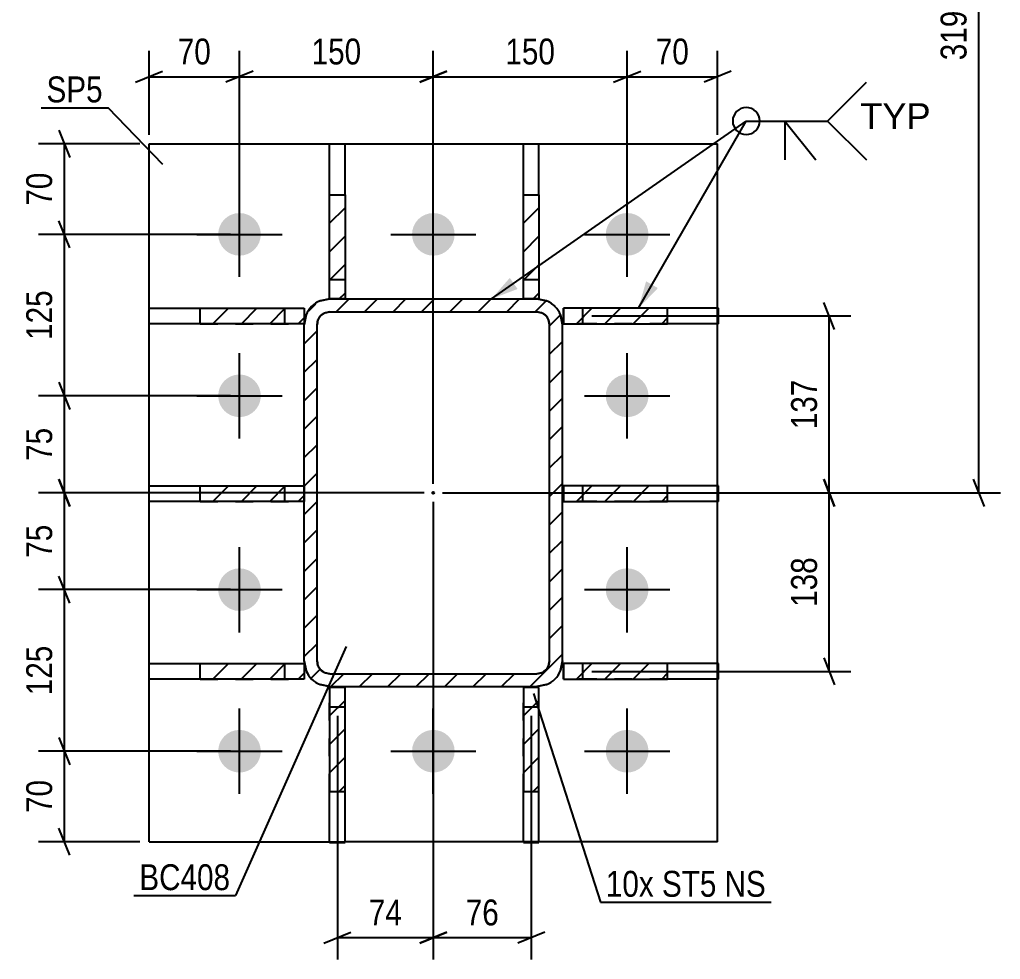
# Model space of a CAD drawing. Header units: millimetres. Extents: x 0 to 841, y 0 to 594.
# Drawn here: x 379.4 to 487.8, y 365.1 to 469 of the extents above; entities that cross this region are included whole.
import ezdxf

# ---------------------------------------------------------------- set-up
doc = ezdxf.new("R2010")
doc.units = ezdxf.units.MM
doc.linetypes.add('DXK_LINE_DOT2', pattern=[3.9198, 1.9599, -1.9599])
doc.linetypes.add('DXK_LINE_DOT3', pattern=[5.9187, 2.979, -0.9799, 0.9799, -0.9799])
doc.styles.add('Arial', font='ARIAL.TTF', dxfattribs={"height": 0.2})
doc.styles.add('Arial Narrow', font='ARIALN.TTF', dxfattribs={"height": 0.2})

# ---------------------------------------------------------------- blocks, each defined once
blk = doc.blocks.new('Part-761543589-4032 - 3918')
at = {"linetype": 'Continuous'}
h = blk.add_hatch(dxfattribs=at)
h.set_pattern_fill('', scale=0.7, style=0, pattern_type=0)
h.set_pattern_definition([(45, (439.2006, 436.376), (-1.57154, 1.57154), [])])
h.paths.add_polyline_path([(439.42, 435.28), (439.2, 436.38), (438.58, 437.3), (437.65, 437.92), (436.56, 438.14), (413.7, 438.14), (412.61, 437.92), (411.68, 437.3), (411.06, 436.38), (410.85, 435.28), (410.85, 398.14), (411.06, 397.05), (411.68, 396.12), (412.61, 395.5), (413.7, 395.28), (436.56, 395.28), (437.65, 395.5), (438.58, 396.12), (439.2, 397.05), (439.42, 398.14)])
h.paths.add_polyline_path([(437.88, 397.59), (437.57, 397.13), (437.11, 396.82), (436.56, 396.71), (413.7, 396.71), (413.16, 396.82), (412.69, 397.13), (412.38, 397.59), (412.28, 398.14), (412.28, 435.28), (412.38, 435.83), (412.69, 436.29), (413.16, 436.6), (413.7, 436.71), (436.56, 436.71), (437.11, 436.6), (437.57, 436.29), (437.88, 435.83), (437.99, 435.28), (437.99, 398.14)])
blk.add_hatch(color=30, dxfattribs=at).paths.add_polyline_path([(425.13, 416.61, -1), (425.13, 416.81, -1)])
at = {"color": 7, "linetype": 'DXK_LINE_DOT2'}
for p, q in [((412.61, 437.92), (413.7, 438.14)), ((413.7, 438.14), (436.56, 438.14)), ((436.56, 438.14), (437.65, 437.92)), ((410.85, 435.28), (411.06, 436.38)), ((413.7, 436.71), (413.16, 436.6)), ((413.7, 436.71), (436.56, 436.71)), ((437.11, 436.6), (436.56, 436.71)), ((439.2, 436.38), (439.42, 435.28)), ((410.85, 398.14), (410.85, 435.28)), ((412.38, 435.83), (412.28, 435.28)), ((412.28, 398.14), (412.28, 435.28)), ((437.99, 435.28), (437.88, 435.83)), ((437.99, 398.14), (437.99, 435.28)), ((439.42, 398.14), (439.42, 435.28)), ((411.06, 397.05), (410.85, 398.14)), ((412.28, 398.14), (412.38, 397.59)), ((437.88, 397.59), (437.99, 398.14)), ((439.42, 398.14), (439.2, 397.05)), ((413.16, 396.82), (413.7, 396.71)), ((413.7, 396.71), (436.56, 396.71)), ((436.56, 396.71), (437.11, 396.82)), ((413.7, 395.28), (412.61, 395.5)), ((413.7, 395.28), (436.56, 395.28)), ((437.65, 395.5), (436.56, 395.28))]:
    blk.add_line(p, q, dxfattribs=at)
at = {"color": 2, "linetype": 'Continuous'}
for p, q in [((413.7, 438.14), (412.61, 437.92)), ((413.7, 438.14), (436.56, 438.14)), ((437.65, 437.92), (436.56, 438.14)), ((411.06, 436.38), (410.85, 435.28)), ((413.16, 436.6), (413.7, 436.71)), ((413.7, 436.71), (436.56, 436.71)), ((436.56, 436.71), (437.11, 436.6)), ((439.42, 435.28), (439.2, 436.38)), ((410.85, 398.14), (410.85, 435.28)), ((412.28, 435.28), (412.38, 435.83)), ((412.28, 398.14), (412.28, 435.28)), ((437.88, 435.83), (437.99, 435.28)), ((437.99, 398.14), (437.99, 435.28)), ((439.42, 398.14), (439.42, 435.28)), ((410.85, 398.14), (411.06, 397.05)), ((412.38, 397.59), (412.28, 398.14)), ((437.99, 398.14), (437.88, 397.59)), ((439.2, 397.05), (439.42, 398.14)), ((413.7, 396.71), (413.16, 396.82)), ((413.7, 396.71), (436.56, 396.71)), ((437.11, 396.82), (436.56, 396.71)), ((412.61, 395.5), (413.7, 395.28)), ((413.7, 395.28), (436.56, 395.28)), ((436.56, 395.28), (437.65, 395.5))]:
    blk.add_line(p, q, dxfattribs=at)
at = {"color": 7, "linetype": 'DXK_LINE_DOT3'}
blk.add_line((425.13, 416.71), (425.13, 416.71), dxfattribs=at)
at = {"color": 30, "linetype": 'DXK_LINE_DOT3'}
blk.add_line((425.13, 416.71), (425.13, 416.71), dxfattribs=at)
at = {"color": 30, "linetype": 'Continuous'}
blk.add_circle((425.13, 416.71), 0.1, dxfattribs=at)
at = {"color": 7, "linetype": 'DXK_LINE_DOT2'}
for centre, radius, start, end in [((413.7, 435.28), 2.86, 112.5, 157.5), ((436.56, 435.28), 2.86, 22.5, 67.5), ((413.7, 435.28), 1.43, 112.5, 157.5), ((436.56, 435.28), 1.43, 22.5, 67.5), ((413.7, 398.14), 2.86, 202.5, 247.5), ((413.7, 398.14), 1.43, 202.5, 247.5), ((436.56, 398.14), 1.43, 292.5, 337.5), ((436.56, 398.14), 2.86, 292.5, 337.5)]:
    blk.add_arc(centre, radius, start, end, dxfattribs=at)
at = {"color": 2, "linetype": 'Continuous'}
for centre, radius, start, end in [((413.7, 435.28), 2.86, 112.5, 157.5), ((436.56, 435.28), 2.86, 22.5, 67.5), ((413.7, 435.28), 1.43, 112.5, 157.5), ((436.56, 435.28), 1.43, 22.5, 67.5), ((413.7, 398.14), 2.86, 202.5, 247.5), ((413.7, 398.14), 1.43, 202.5, 247.5), ((436.56, 398.14), 1.43, 292.5, 337.5), ((436.56, 398.14), 2.86, 292.5, 337.5)]:
    blk.add_arc(centre, radius, start, end, dxfattribs=at)
blk = doc.blocks.new('Part-761543589-3968 - 3918')
at = {"linetype": 'Continuous'}
h = blk.add_hatch(dxfattribs=at)
h.set_pattern_fill('', scale=0.7, style=0, pattern_type=0)
h.set_pattern_definition([(45, (399.3396, 417.4714), (-1.57154, 1.57154), [])])
h.paths.add_polyline_path([(410.85, 417.47), (399.34, 417.47), (399.34, 415.76), (410.85, 415.76)])
at = {"color": 2, "linetype": 'Continuous'}
for p, q in [((393.7, 417.47), (399.34, 417.47)), ((393.7, 415.76), (393.7, 417.47)), ((399.34, 417.47), (410.85, 417.47)), ((399.34, 415.76), (399.34, 417.47)), ((410.85, 417.47), (410.85, 415.76)), ((399.34, 415.76), (393.7, 415.76)), ((410.85, 415.76), (399.34, 415.76))]:
    blk.add_line(p, q, dxfattribs=at)
at = {"color": 7, "linetype": 'DXK_LINE_DOT2'}
for p, q in [((399.34, 417.47), (410.85, 417.47)), ((408.7, 415.76), (408.7, 417.47)), ((410.85, 417.47), (410.85, 415.76)), ((399.34, 415.76), (410.85, 415.76))]:
    blk.add_line(p, q, dxfattribs=at)
blk = doc.blocks.new('Bolt-761543589-4027 - 3918')
at = {"linetype": 'Continuous'}
for points in [[(401.35, 445.28, -1), (406.06, 445.28, -1)], [(422.78, 445.28, -1), (427.49, 445.28, -1)], [(444.2, 445.28, -1), (448.92, 445.28, -1)], [(401.35, 427.43, -1), (406.06, 427.43, -1)], [(444.2, 427.43, -1), (448.92, 427.43, -1)], [(401.35, 406, -1), (406.06, 406, -1)], [(444.2, 406, -1), (448.92, 406, -1)], [(401.35, 388.14, -1), (406.06, 388.14, -1)], [(422.78, 388.14, -1), (427.49, 388.14, -1)], [(444.2, 388.14, -1), (448.92, 388.14, -1)]]:
    blk.add_hatch(color=1, dxfattribs=at).paths.add_polyline_path(points)
at = {"color": 1, "linetype": 'Continuous'}
for p, q in [((403.7, 440.57), (403.7, 450)), ((425.13, 440.57), (425.13, 450)), ((446.56, 440.57), (446.56, 450)), ((398.99, 445.28), (408.42, 445.28)), ((420.42, 445.28), (429.85, 445.28)), ((441.85, 445.28), (451.28, 445.28)), ((403.7, 422.71), (403.7, 432.14)), ((446.56, 422.71), (446.56, 432.14)), ((398.99, 427.43), (408.42, 427.43)), ((441.85, 427.43), (451.28, 427.43)), ((403.7, 401.28), (403.7, 410.71)), ((446.56, 401.28), (446.56, 410.71)), ((398.99, 406), (408.42, 406)), ((441.85, 406), (451.28, 406)), ((403.7, 383.43), (403.7, 392.85)), ((425.13, 383.43), (425.13, 392.85)), ((446.56, 383.43), (446.56, 392.85)), ((398.99, 388.14), (408.42, 388.14)), ((420.42, 388.14), (429.85, 388.14)), ((441.85, 388.14), (451.28, 388.14))]:
    blk.add_line(p, q, dxfattribs=at)
blk = doc.blocks.new('Part-761543589-3963 - 3918')
at = {"linetype": 'Continuous'}
h = blk.add_hatch(dxfattribs=at)
h.set_pattern_fill('', scale=0.7, style=0, pattern_type=0)
h.set_pattern_definition([(45, (439.528, 437.1143), (-1.57154, 1.57154), [])])
h.paths.add_polyline_path([(451.04, 437.11), (439.53, 437.11), (439.53, 435.4), (451.04, 435.4)])
at = {"color": 7, "linetype": 'DXK_LINE_DOT2'}
for p, q in [((439.53, 435.4), (439.53, 437.11)), ((451.04, 437.11), (439.53, 437.11)), ((441.67, 435.4), (441.67, 437.11)), ((451.04, 435.4), (439.53, 435.4))]:
    blk.add_line(p, q, dxfattribs=at)
at = {"color": 2, "linetype": 'Continuous'}
for p, q in [((451.04, 437.11), (439.53, 437.11)), ((439.53, 437.11), (439.53, 435.4)), ((456.67, 437.11), (451.04, 437.11)), ((451.04, 435.4), (451.04, 437.11)), ((456.67, 435.4), (456.67, 437.11)), ((439.53, 435.4), (451.04, 435.4)), ((456.67, 435.4), (451.04, 435.4))]:
    blk.add_line(p, q, dxfattribs=at)
blk = doc.blocks.new('Part-761543589-3931 - 3918')
at = {"color": 2, "linetype": 'Continuous'}
for p, q in [((393.7, 378.14), (393.7, 455.28)), ((393.7, 455.28), (456.56, 455.28)), ((456.56, 437.11), (456.56, 455.28)), ((456.56, 417.47), (456.56, 435.4)), ((456.56, 397.83), (456.56, 415.76)), ((456.56, 378.14), (456.56, 396.11)), ((393.7, 378.14), (413.67, 378.14)), ((435.1, 378.14), (415.39, 378.14)), ((456.56, 378.14), (436.81, 378.14))]:
    blk.add_line(p, q, dxfattribs=at)
at = {"color": 7, "linetype": 'DXK_LINE_DOT2'}
for p, q in [((456.56, 435.4), (456.56, 437.11)), ((456.56, 415.76), (456.56, 417.47)), ((456.56, 396.11), (456.56, 397.83)), ((413.67, 378.14), (415.39, 378.14)), ((436.81, 378.14), (435.1, 378.14))]:
    blk.add_line(p, q, dxfattribs=at)
blk = doc.blocks.new('Part-761543589-3953 - 3918')
at = {"linetype": 'Continuous'}
h = blk.add_hatch(dxfattribs=at)
h.set_pattern_fill('', scale=0.7, style=0, pattern_type=0)
h.set_pattern_definition([(45, (439.528, 417.4714), (-1.57154, 1.57154), [])])
h.paths.add_polyline_path([(451.04, 417.47), (439.53, 417.47), (439.53, 415.76), (451.04, 415.76)])
at = {"color": 7, "linetype": 'DXK_LINE_DOT2'}
for p, q in [((439.53, 415.76), (439.53, 417.47)), ((451.04, 417.47), (439.53, 417.47)), ((441.67, 415.76), (441.67, 417.47)), ((451.04, 415.76), (439.53, 415.76))]:
    blk.add_line(p, q, dxfattribs=at)
at = {"color": 2, "linetype": 'Continuous'}
for p, q in [((451.04, 417.47), (439.53, 417.47)), ((439.53, 417.47), (439.53, 415.76)), ((456.67, 417.47), (451.04, 417.47)), ((451.04, 415.76), (451.04, 417.47)), ((456.67, 415.76), (456.67, 417.47)), ((439.53, 415.76), (451.04, 415.76)), ((456.67, 415.76), (451.04, 415.76))]:
    blk.add_line(p, q, dxfattribs=at)
blk = doc.blocks.new('Part-761543589-3958 - 3918')
at = {"linetype": 'Continuous'}
h = blk.add_hatch(dxfattribs=at)
h.set_pattern_fill('', scale=0.7, style=0, pattern_type=0)
h.set_pattern_definition([(45, (439.528, 397.8286), (-1.57154, 1.57154), [])])
h.paths.add_polyline_path([(451.04, 397.83), (439.53, 397.83), (439.53, 396.11), (451.04, 396.11)])
at = {"color": 7, "linetype": 'DXK_LINE_DOT2'}
for p, q in [((439.53, 396.11), (439.53, 397.83)), ((451.04, 397.83), (439.53, 397.83)), ((441.67, 396.11), (441.67, 397.83)), ((451.04, 396.11), (439.53, 396.11))]:
    blk.add_line(p, q, dxfattribs=at)
at = {"color": 2, "linetype": 'Continuous'}
for p, q in [((451.04, 397.83), (439.53, 397.83)), ((439.53, 397.83), (439.53, 396.11)), ((456.67, 397.83), (451.04, 397.83)), ((451.04, 396.11), (451.04, 397.83)), ((456.67, 396.11), (456.67, 397.83)), ((439.53, 396.11), (451.04, 396.11)), ((456.67, 396.11), (451.04, 396.11))]:
    blk.add_line(p, q, dxfattribs=at)
blk = doc.blocks.new('Part-761543589-3973 - 3918')
at = {"linetype": 'Continuous'}
h = blk.add_hatch(dxfattribs=at)
h.set_pattern_fill('', scale=0.7, style=0, pattern_type=0)
h.set_pattern_definition([(45, (399.3396, 397.8286), (-1.57154, 1.57154), [])])
h.paths.add_polyline_path([(410.85, 397.83), (399.34, 397.83), (399.34, 396.11), (410.85, 396.11)])
at = {"color": 2, "linetype": 'Continuous'}
for p, q in [((393.7, 397.83), (399.34, 397.83)), ((393.7, 396.11), (393.7, 397.83)), ((399.34, 397.83), (410.85, 397.83)), ((399.34, 396.11), (399.34, 397.83)), ((410.85, 397.83), (410.85, 396.11)), ((399.34, 396.11), (393.7, 396.11)), ((410.85, 396.11), (399.34, 396.11))]:
    blk.add_line(p, q, dxfattribs=at)
at = {"color": 7, "linetype": 'DXK_LINE_DOT2'}
for p, q in [((399.34, 397.83), (410.85, 397.83)), ((408.7, 396.11), (408.7, 397.83)), ((410.85, 397.83), (410.85, 396.11)), ((399.34, 396.11), (410.85, 396.11))]:
    blk.add_line(p, q, dxfattribs=at)
blk = doc.blocks.new('Part-761543589-3978 - 3918')
at = {"linetype": 'Continuous'}
h = blk.add_hatch(dxfattribs=at)
h.set_pattern_fill('', scale=0.7, style=0, pattern_type=0)
h.set_pattern_definition([(45, (399.3396, 437.1143), (-1.57154, 1.57154), [])])
h.paths.add_polyline_path([(410.85, 437.11), (399.34, 437.11), (399.34, 435.4), (410.85, 435.4)])
at = {"color": 2, "linetype": 'Continuous'}
for p, q in [((393.7, 437.11), (399.34, 437.11)), ((393.7, 435.4), (393.7, 437.11)), ((399.34, 437.11), (410.85, 437.11)), ((399.34, 435.4), (399.34, 437.11)), ((410.85, 437.11), (410.85, 435.4)), ((399.34, 435.4), (393.7, 435.4)), ((410.85, 435.4), (399.34, 435.4))]:
    blk.add_line(p, q, dxfattribs=at)
at = {"color": 7, "linetype": 'DXK_LINE_DOT2'}
for p, q in [((399.34, 437.11), (410.85, 437.11)), ((408.7, 435.4), (408.7, 437.11)), ((410.85, 437.11), (410.85, 435.4)), ((399.34, 435.4), (410.85, 435.4))]:
    blk.add_line(p, q, dxfattribs=at)
blk = doc.blocks.new('Part-761543589-3983 - 3918')
at = {"linetype": 'Continuous'}
h = blk.add_hatch(dxfattribs=at)
h.set_pattern_fill('', scale=0.7, style=0, pattern_type=0)
h.set_pattern_definition([(45, (413.671, 395.1857), (-1.57154, 1.57154), [])])
h.paths.add_polyline_path([(415.39, 395.19), (413.67, 395.19), (413.67, 383.68), (415.39, 383.68)])
at = {"color": 7, "linetype": 'DXK_LINE_DOT2'}
for p, q in [((413.67, 383.68), (413.67, 395.19)), ((415.39, 395.19), (413.67, 395.19)), ((415.39, 383.68), (415.39, 395.19)), ((413.67, 393.04), (415.39, 393.04))]:
    blk.add_line(p, q, dxfattribs=at)
at = {"color": 2, "linetype": 'Continuous'}
for p, q in [((415.39, 395.19), (413.67, 395.19)), ((413.67, 395.19), (413.67, 383.68)), ((415.39, 383.68), (415.39, 395.19)), ((413.67, 378.04), (413.67, 383.68)), ((413.67, 383.68), (415.39, 383.68)), ((415.39, 378.04), (415.39, 383.68)), ((413.67, 378.04), (415.39, 378.04))]:
    blk.add_line(p, q, dxfattribs=at)
blk = doc.blocks.new('Part-761543589-3988 - 3918')
at = {"linetype": 'Continuous'}
h = blk.add_hatch(dxfattribs=at)
h.set_pattern_fill('', scale=0.7, style=0, pattern_type=0)
h.set_pattern_definition([(45, (435.0995, 395.1857), (-1.57154, 1.57154), [])])
h.paths.add_polyline_path([(436.81, 395.19), (435.1, 395.19), (435.1, 383.68), (436.81, 383.68)])
at = {"color": 7, "linetype": 'DXK_LINE_DOT2'}
for p, q in [((435.1, 383.68), (435.1, 395.19)), ((436.81, 395.19), (435.1, 395.19)), ((436.81, 383.68), (436.81, 395.19)), ((435.1, 393.04), (436.81, 393.04))]:
    blk.add_line(p, q, dxfattribs=at)
at = {"color": 2, "linetype": 'Continuous'}
for p, q in [((436.81, 395.19), (435.1, 395.19)), ((435.1, 395.19), (435.1, 383.68)), ((436.81, 383.68), (436.81, 395.19)), ((435.1, 378.04), (435.1, 383.68)), ((435.1, 383.68), (436.81, 383.68)), ((436.81, 378.04), (436.81, 383.68)), ((435.1, 378.04), (436.81, 378.04))]:
    blk.add_line(p, q, dxfattribs=at)
blk = doc.blocks.new('Part-761543589-3993 - 3918')
at = {"linetype": 'Continuous'}
h = blk.add_hatch(dxfattribs=at)
h.set_pattern_fill('', scale=0.7, style=0, pattern_type=0)
h.set_pattern_definition([(45, (413.671, 449.6464), (-1.57154, 1.57154), [])])
h.paths.add_polyline_path([(415.39, 449.65), (413.67, 449.65), (413.67, 438.14), (415.39, 438.14)])
at = {"color": 2, "linetype": 'Continuous'}
for p, q in [((413.67, 455.28), (415.39, 455.28)), ((413.67, 449.65), (413.67, 455.28)), ((415.39, 449.65), (415.39, 455.28)), ((413.67, 438.14), (413.67, 449.65)), ((413.67, 449.65), (415.39, 449.65)), ((415.39, 449.65), (415.39, 438.14)), ((415.39, 438.14), (413.67, 438.14))]:
    blk.add_line(p, q, dxfattribs=at)
at = {"color": 7, "linetype": 'DXK_LINE_DOT2'}
for p, q in [((413.67, 438.14), (413.67, 449.65)), ((415.39, 449.65), (415.39, 438.14)), ((413.67, 440.28), (415.39, 440.28)), ((415.39, 438.14), (413.67, 438.14))]:
    blk.add_line(p, q, dxfattribs=at)
blk = doc.blocks.new('Part-761543589-3998 - 3918')
at = {"linetype": 'Continuous'}
h = blk.add_hatch(dxfattribs=at)
h.set_pattern_fill('', scale=0.7, style=0, pattern_type=0)
h.set_pattern_definition([(45, (435.0995, 449.6464), (-1.57154, 1.57154), [])])
h.paths.add_polyline_path([(436.81, 449.65), (435.1, 449.65), (435.1, 438.14), (436.81, 438.14)])
at = {"color": 2, "linetype": 'Continuous'}
for p, q in [((435.1, 455.28), (436.81, 455.28)), ((435.1, 449.65), (435.1, 455.28)), ((436.81, 449.65), (436.81, 455.28)), ((435.1, 438.14), (435.1, 449.65)), ((435.1, 449.65), (436.81, 449.65)), ((436.81, 449.65), (436.81, 438.14)), ((436.81, 438.14), (435.1, 438.14))]:
    blk.add_line(p, q, dxfattribs=at)
at = {"color": 7, "linetype": 'DXK_LINE_DOT2'}
for p, q in [((435.1, 438.14), (435.1, 449.65)), ((436.81, 449.65), (436.81, 438.14)), ((435.1, 440.28), (436.81, 440.28)), ((436.81, 438.14), (435.1, 438.14))]:
    blk.add_line(p, q, dxfattribs=at)
blk = doc.blocks.new('StraightDimension-761543589-4310 - 3918')
at = {"color": 7, "linetype": 'Continuous'}
for p, q in [((425.13, 415.71), (425.13, 365.13)), ((414.53, 392.04), (414.53, 365.13)), ((413.03, 366.93), (416.03, 368.13)), ((426.63, 368.13), (423.63, 366.93)), ((414.53, 367.53), (425.13, 367.53))]:
    blk.add_line(p, q, dxfattribs=at)
at = {"color": 0}
blk.add_wipeout([(422.26, 368.28), (422.26, 372.48), (417.4, 372.48), (417.4, 368.28)], dxfattribs=at)
at = {"color": 3, "style": 'Arial Narrow'}
blk.add_text('74', height=2.863, dxfattribs=at).set_placement((418, 368.88))
blk = doc.blocks.new('StraightDimension-761543589-4194 - 3918')
at = {"color": 7, "linetype": 'Continuous'}
for p, q in [((403.7, 446.28), (403.7, 465.56)), ((425.13, 417.71), (425.13, 465.56)), ((405.2, 463.31), (402.2, 462.11)), ((423.63, 462.11), (426.63, 463.31)), ((403.7, 462.71), (425.13, 462.71))]:
    blk.add_line(p, q, dxfattribs=at)
at = {"color": 0}
blk.add_wipeout([(417.76, 463.46), (417.76, 467.66), (411.08, 467.66), (411.08, 463.46)], dxfattribs=at)
at = {"color": 3, "style": 'Arial Narrow'}
blk.add_text('150', height=2.863, dxfattribs=at).set_placement((411.68, 464.06))
blk = doc.blocks.new('StraightDimension-761543589-4115 - 3918')
at = {"color": 7, "linetype": 'Continuous'}
for p, q in [((486.03, 518.17), (484.83, 521.17)), ((426.13, 519.67), (487.83, 519.67)), ((485.43, 416.71), (485.43, 519.67)), ((484.83, 418.21), (486.03, 415.21)), ((426.13, 416.71), (487.83, 416.71))]:
    blk.add_line(p, q, dxfattribs=at)
at = {"color": 0}
blk.add_wipeout([(484.68, 472.45), (480.48, 472.45), (480.48, 463.93), (484.68, 463.93)], dxfattribs=at)
at = {"color": 3, "style": 'Arial Narrow'}
blk.add_text('3190', height=2.863, rotation=90.0002, dxfattribs=at).set_placement((484.08, 464.53))
blk = doc.blocks.new('StraightDimension-761543589-11774 - 3918')
at = {"color": 7, "linetype": 'Continuous'}
for p, q in [((383.74, 456.78), (384.94, 453.78)), ((392.7, 455.28), (381.49, 455.28)), ((384.34, 445.28), (384.34, 455.28)), ((384.94, 443.78), (383.74, 446.78)), ((402.7, 445.28), (381.49, 445.28))]:
    blk.add_line(p, q, dxfattribs=at)
at = {"color": 0}
blk.add_wipeout([(383.59, 452.71), (379.39, 452.71), (379.39, 447.85), (383.59, 447.85)], dxfattribs=at)
at = {"color": 3, "style": 'Arial Narrow'}
blk.add_text('70', height=2.863, rotation=90.0002, dxfattribs=at).set_placement((382.99, 448.45))
blk = doc.blocks.new('StraightDimension-761543589-4278 - 3918')
at = {"color": 7, "linetype": 'Continuous'}
for p, q in [((469.5, 415.21), (468.3, 418.21)), ((426.13, 416.71), (471.3, 416.71)), ((468.9, 396.97), (468.9, 416.71)), ((468.3, 398.47), (469.5, 395.47)), ((442.67, 396.97), (471.3, 396.97))]:
    blk.add_line(p, q, dxfattribs=at)
at = {"color": 0}
blk.add_wipeout([(468.15, 410.18), (463.95, 410.18), (463.95, 403.5), (468.15, 403.5)], dxfattribs=at)
at = {"color": 3, "style": 'Arial Narrow'}
blk.add_text('138', height=2.863, rotation=90.0002, dxfattribs=at).set_placement((467.55, 404.1))
blk = doc.blocks.new('StraightDimension-761543589-11779 - 3918')
at = {"color": 7, "linetype": 'Continuous'}
for p, q in [((383.74, 389.64), (384.94, 386.64)), ((402.7, 388.14), (381.49, 388.14)), ((384.34, 378.14), (384.34, 388.14)), ((384.94, 376.64), (383.74, 379.64)), ((392.7, 378.14), (381.49, 378.14))]:
    blk.add_line(p, q, dxfattribs=at)
at = {"color": 0}
blk.add_wipeout([(383.59, 385.57), (379.39, 385.57), (379.39, 380.71), (383.59, 380.71)], dxfattribs=at)
at = {"color": 3, "style": 'Arial Narrow'}
blk.add_text('70', height=2.863, rotation=90.0002, dxfattribs=at).set_placement((382.99, 381.31))
blk = doc.blocks.new('StraightDimension-761543589-11778 - 3918')
at = {"color": 7, "linetype": 'Continuous'}
for p, q in [((384.94, 404.5), (383.74, 407.5)), ((402.7, 406), (381.49, 406)), ((384.34, 388.14), (384.34, 406)), ((383.74, 389.64), (384.94, 386.64)), ((402.7, 388.14), (381.49, 388.14))]:
    blk.add_line(p, q, dxfattribs=at)
at = {"color": 0}
blk.add_wipeout([(383.59, 400.41), (379.39, 400.41), (379.39, 393.73), (383.59, 393.73)], dxfattribs=at)
at = {"color": 3, "style": 'Arial Narrow'}
blk.add_text('125', height=2.863, rotation=90.0002, dxfattribs=at).set_placement((382.99, 394.33))
blk = doc.blocks.new('StraightDimension-761543589-4170 - 3918')
at = {"color": 7, "linetype": 'Continuous'}
for p, q in [((446.56, 446.28), (446.56, 465.56)), ((456.56, 456.28), (456.56, 465.56)), ((445.06, 462.11), (448.06, 463.31)), ((458.06, 463.31), (455.06, 462.11)), ((446.56, 462.71), (456.56, 462.71))]:
    blk.add_line(p, q, dxfattribs=at)
at = {"color": 0}
blk.add_wipeout([(453.99, 463.46), (453.99, 467.66), (449.13, 467.66), (449.13, 463.46)], dxfattribs=at)
at = {"color": 3, "style": 'Arial Narrow'}
blk.add_text('70', height=2.863, dxfattribs=at).set_placement((449.73, 464.06))
blk = doc.blocks.new('StraightDimension-761543589-4299 - 3918')
at = {"color": 7, "linetype": 'Continuous'}
for p, q in [((425.13, 415.71), (425.13, 365.13)), ((435.96, 392.04), (435.96, 365.13)), ((423.63, 366.93), (426.63, 368.13)), ((437.46, 368.13), (434.46, 366.93)), ((425.13, 367.53), (435.96, 367.53))]:
    blk.add_line(p, q, dxfattribs=at)
at = {"color": 0}
blk.add_wipeout([(432.97, 368.28), (432.97, 372.48), (428.12, 372.48), (428.12, 368.28)], dxfattribs=at)
at = {"color": 3, "style": 'Arial Narrow'}
blk.add_text('76', height=2.863, dxfattribs=at).set_placement((428.72, 368.88))
blk = doc.blocks.new('StraightDimension-761543589-4180 - 3918')
at = {"color": 7, "linetype": 'Continuous'}
for p, q in [((425.13, 417.71), (425.13, 465.56)), ((446.56, 446.28), (446.56, 465.56)), ((426.63, 463.31), (423.63, 462.11)), ((445.06, 462.11), (448.06, 463.31)), ((425.13, 462.71), (446.56, 462.71))]:
    blk.add_line(p, q, dxfattribs=at)
at = {"color": 0}
blk.add_wipeout([(439.19, 463.46), (439.19, 467.66), (432.5, 467.66), (432.5, 463.46)], dxfattribs=at)
at = {"color": 3, "style": 'Arial Narrow'}
blk.add_text('150', height=2.863, dxfattribs=at).set_placement((433.1, 464.06))
blk = doc.blocks.new('StraightDimension-761543589-4208 - 3918')
at = {"color": 7, "linetype": 'Continuous'}
for p, q in [((393.7, 456.28), (393.7, 465.56)), ((403.7, 446.28), (403.7, 465.56)), ((392.2, 462.11), (395.2, 463.31)), ((405.2, 463.31), (402.2, 462.11)), ((393.7, 462.71), (403.7, 462.71))]:
    blk.add_line(p, q, dxfattribs=at)
at = {"color": 0}
blk.add_wipeout([(401.13, 463.46), (401.13, 467.66), (396.28, 467.66), (396.28, 463.46)], dxfattribs=at)
at = {"color": 3, "style": 'Arial Narrow'}
blk.add_text('70', height=2.863, dxfattribs=at).set_placement((396.88, 464.06))
blk = doc.blocks.new('StraightDimension-761543589-4288 - 3918')
at = {"color": 7, "linetype": 'Continuous'}
for p, q in [((469.5, 434.76), (468.3, 437.76)), ((442.67, 436.26), (471.3, 436.26)), ((468.9, 416.71), (468.9, 436.26)), ((468.3, 418.21), (469.5, 415.21)), ((426.13, 416.71), (471.3, 416.71))]:
    blk.add_line(p, q, dxfattribs=at)
at = {"color": 0}
blk.add_wipeout([(468.15, 429.83), (463.95, 429.83), (463.95, 423.14), (468.15, 423.14)], dxfattribs=at)
at = {"color": 3, "style": 'Arial Narrow'}
blk.add_text('137', height=2.863, rotation=90.0002, dxfattribs=at).set_placement((467.55, 423.74))
blk = doc.blocks.new('StraightDimension-761543589-11775 - 3918')
at = {"color": 7, "linetype": 'Continuous'}
for p, q in [((384.94, 443.78), (383.74, 446.78)), ((402.7, 445.28), (381.49, 445.28)), ((384.34, 427.43), (384.34, 445.28)), ((383.74, 428.93), (384.94, 425.93)), ((402.7, 427.43), (381.49, 427.43))]:
    blk.add_line(p, q, dxfattribs=at)
at = {"color": 0}
blk.add_wipeout([(383.59, 439.7), (379.39, 439.7), (379.39, 433.01), (383.59, 433.01)], dxfattribs=at)
at = {"color": 3, "style": 'Arial Narrow'}
blk.add_text('125', height=2.863, rotation=90.0002, dxfattribs=at).set_placement((382.99, 433.61))
blk = doc.blocks.new('StraightDimension-761543589-11776 - 3918')
at = {"color": 7, "linetype": 'Continuous'}
for p, q in [((383.74, 428.93), (384.94, 425.93)), ((402.7, 427.43), (381.49, 427.43)), ((384.34, 416.71), (384.34, 427.43)), ((384.94, 415.21), (383.74, 418.21)), ((424.13, 416.71), (381.49, 416.71))]:
    blk.add_line(p, q, dxfattribs=at)
at = {"color": 0}
blk.add_wipeout([(383.59, 424.5), (379.39, 424.5), (379.39, 419.64), (383.59, 419.64)], dxfattribs=at)
at = {"color": 3, "style": 'Arial Narrow'}
blk.add_text('75', height=2.863, rotation=90.0002, dxfattribs=at).set_placement((382.99, 420.24))
blk = doc.blocks.new('StraightDimension-761543589-11777 - 3918')
at = {"color": 7, "linetype": 'Continuous'}
for p, q in [((383.74, 418.21), (384.94, 415.21)), ((424.13, 416.71), (381.49, 416.71)), ((384.34, 406), (384.34, 416.71)), ((384.94, 404.5), (383.74, 407.5)), ((402.7, 406), (381.49, 406))]:
    blk.add_line(p, q, dxfattribs=at)
at = {"color": 0}
blk.add_wipeout([(383.59, 413.78), (379.39, 413.78), (379.39, 408.93), (383.59, 408.93)], dxfattribs=at)
at = {"color": 3, "style": 'Arial Narrow'}
blk.add_text('75', height=2.863, rotation=90.0002, dxfattribs=at).set_placement((382.99, 409.53))
blk = doc.blocks.new('WeldMark-761543589-4382 - 3918')
at = {"linetype": 'Continuous'}
for points in [[(434.45, 439.24), (431.56, 438.14), (433.59, 440.47)], [(449.96, 439.34), (447.81, 437.11), (448.66, 440.09)]]:
    blk.add_hatch(color=30, dxfattribs=at).paths.add_polyline_path(points)
at = {"color": 30, "linetype": 'Continuous'}
for p, q in [((431.56, 438.14), (459.73, 457.81)), ((447.81, 437.11), (459.73, 457.81)), ((459.73, 457.81), (468.73, 457.81))]:
    blk.add_line(p, q, dxfattribs=at)
at = {"color": 3, "linetype": 'Continuous'}
for q in [(467.44, 453.52), (464.01, 453.52)]:
    blk.add_line((464.01, 457.81), q, dxfattribs=at)
for start, end in [(90, 270), (270, 90)]:
    blk.add_arc((459.73, 457.81), 1.5, start, end, dxfattribs=at)
at = {"color": 0, "linetype": 'Continuous'}
blk.add_wipeout([(480.1, 456.91), (480.1, 459.91), (472.33, 459.91), (472.33, 456.91)], dxfattribs=at)
blk.add_wipeout([(480.1, 456.91), (480.1, 459.91), (472.33, 459.91), (472.33, 456.91)], dxfattribs=at)
at = {"color": 3, "linetype": 'Continuous'}
for q in [(473.01, 462.09), (473.01, 453.52)]:
    blk.add_line((468.73, 457.81), q, dxfattribs=at)
at = {"color": 3, "linetype": 'Continuous', "style": 'Arial'}
blk.add_text('TYP', height=2.865, dxfattribs=at).set_placement((472.33, 456.91))
blk = doc.blocks.new('Mark-761543589-3927 - 3918')
at = {"color": 30, "linetype": 'Continuous'}
for p in [(381.77, 459.27), (395.23, 453)]:
    blk.add_line(p, (389.18, 459.27), dxfattribs=at)
at = {"color": 0}
blk.add_wipeout([(388.58, 459.87), (388.58, 462.87), (382.37, 462.87), (382.37, 459.87)], dxfattribs=at)
blk.add_wipeout([(388.58, 459.87), (388.58, 462.87), (382.37, 462.87), (382.37, 459.87)], dxfattribs=at)
at = {"color": 3, "style": 'Arial Narrow'}
blk.add_text('SP5', height=2.863, dxfattribs=at).set_placement((382.37, 459.87))
blk = doc.blocks.new('Mark-761543589-4028 - 3918')
at = {"color": 30, "linetype": 'Continuous'}
for p in [(415.51, 399.73), (392.03, 372.18)]:
    blk.add_line(p, (403.28, 372.18), dxfattribs=at)
at = {"color": 0}
blk.add_wipeout([(402.68, 372.78), (402.68, 375.78), (392.63, 375.78), (392.63, 372.78)], dxfattribs=at)
blk.add_wipeout([(402.68, 372.78), (402.68, 375.78), (392.63, 375.78), (392.63, 372.78)], dxfattribs=at)
at = {"color": 3, "style": 'Arial Narrow'}
blk.add_text('BC408', height=2.863, dxfattribs=at).set_placement((392.63, 372.78))
blk = doc.blocks.new('MarkSet-761543589-4439 - 3918')
at = {"color": 30, "linetype": 'Continuous'}
for p, q in [((436.21, 394.51), (443.61, 371.45)), ((443.61, 371.45), (462.5, 371.45))]:
    blk.add_line(p, q, dxfattribs=at)
at = {"color": 0}
for points in [[(449.51, 372.05), (449.51, 375.05), (444.21, 375.05), (444.21, 372.05)], [(456.43, 372.05), (456.43, 375.05), (450.41, 375.05), (450.41, 372.05)], [(461.9, 372.05), (461.9, 375.05), (457.33, 375.05), (457.33, 372.05)]]:
    blk.add_wipeout(points, dxfattribs=at)
for points in [[(449.51, 372.05), (449.51, 375.05), (444.21, 375.05), (444.21, 372.05)], [(456.43, 372.05), (456.43, 375.05), (450.41, 375.05), (450.41, 372.05)], [(461.9, 372.05), (461.9, 375.05), (457.33, 375.05), (457.33, 372.05)]]:
    blk.add_wipeout(points, dxfattribs=at)
at = {"color": 3, "style": 'Arial Narrow'}
for s, p in [('10x', (444.21, 372.05)), ('ST5', (450.41, 372.05)), ('NS', (457.33, 372.05))]:
    blk.add_text(s, height=2.863, dxfattribs=at).set_placement(p)

msp = doc.modelspace()

# ---------------------------------------------------------------- block references
for name in ['Part-761543589-3931 - 3918', 'Part-761543589-3993 - 3918', 'Part-761543589-3998 - 3918', 'Bolt-761543589-4027 - 3918', 'Part-761543589-4032 - 3918', 'Part-761543589-3978 - 3918', 'Part-761543589-3963 - 3918', 'Part-761543589-3968 - 3918', 'Part-761543589-3953 - 3918', 'Part-761543589-3973 - 3918', 'Part-761543589-3958 - 3918', 'Part-761543589-3983 - 3918', 'Part-761543589-3988 - 3918']:
    msp.add_blockref(name, (0, 0))

# ---------------------------------------------------------------- next in the draw order: block references
for name in ['StraightDimension-761543589-4194 - 3918', 'StraightDimension-761543589-4310 - 3918', 'StraightDimension-761543589-11779 - 3918']:
    msp.add_blockref(name, (0, 0))

# ---------------------------------------------------------------- next in the draw order: block references
for name in ['StraightDimension-761543589-4115 - 3918', 'StraightDimension-761543589-11774 - 3918', 'StraightDimension-761543589-11778 - 3918']:
    msp.add_blockref(name, (0, 0))

# ---------------------------------------------------------------- next in the draw order: block references
for name in ['StraightDimension-761543589-4208 - 3918', 'StraightDimension-761543589-4170 - 3918', 'StraightDimension-761543589-4278 - 3918', 'Mark-761543589-4028 - 3918']:
    msp.add_blockref(name, (0, 0))

# ---------------------------------------------------------------- next in the draw order: block references
for name in ['StraightDimension-761543589-4180 - 3918', 'Mark-761543589-3927 - 3918', 'StraightDimension-761543589-11775 - 3918', 'StraightDimension-761543589-4299 - 3918']:
    msp.add_blockref(name, (0, 0))

# ---------------------------------------------------------------- next in the draw order: block references
for name in ['StraightDimension-761543589-4288 - 3918', 'StraightDimension-761543589-11776 - 3918', 'MarkSet-761543589-4439 - 3918']:
    msp.add_blockref(name, (0, 0))

# ---------------------------------------------------------------- next in the draw order: block references
for name in ['WeldMark-761543589-4382 - 3918', 'StraightDimension-761543589-11777 - 3918']:
    msp.add_blockref(name, (0, 0))

doc.saveas('drawing.dxf')
